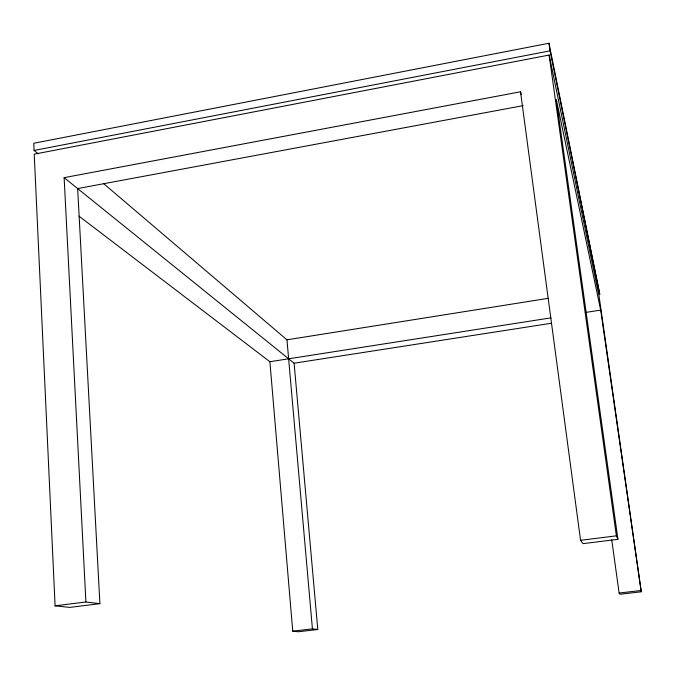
<?xml version="1.0" encoding="UTF-8"?>
<svg xmlns="http://www.w3.org/2000/svg" width="675" height="675" viewBox="0 0 675 675"><rect width="100%" height="100%" fill="white"/><g stroke="black" fill="none" stroke-linecap="round" stroke-linejoin="round"><path stroke-width="1.01" d="M548.977 43.242L550.041 50.836L599.797 294.41L548.977 43.242L33.75 143.269L34.079 150.449L38.18 153.773M34.079 150.449L550.041 50.836M611.727 539.806L619.127 593.038L620.021 594.253L641.25 591.781L599.046 296.047L549.129 55.055L34.223 154.17L55.097 605.829L69.761 607.39L99.9 603.644L77.659 188.57L523.176 105.638M99.9 603.644L85.902 601.99L64.133 177.66L520.526 91.783L521.319 94.711M103.393 183.414L286.959 339.82L548.353 298.308M78.967 216.135L269.89 361.716L551.07 317.841M585.352 312.491L600.691 310.103L641.25 591.781M64.133 177.66L294.106 363.209L551.441 323.249M55.097 605.829L85.902 601.99M580.559 540.304L616.385 535.84L617.929 539.317L583.006 543.653L580.559 540.304L520.526 91.783M269.89 361.716L292.748 631.159L312.424 628.855L317.798 629.497L294.106 363.209M619.127 593.038L640.693 590.524M317.798 629.497L298.401 631.758L292.748 631.159M600.691 310.103L556.318 99.47L617.929 539.317M549.129 55.055L616.385 535.84M286.959 339.82L312.424 628.855"/></g></svg>
